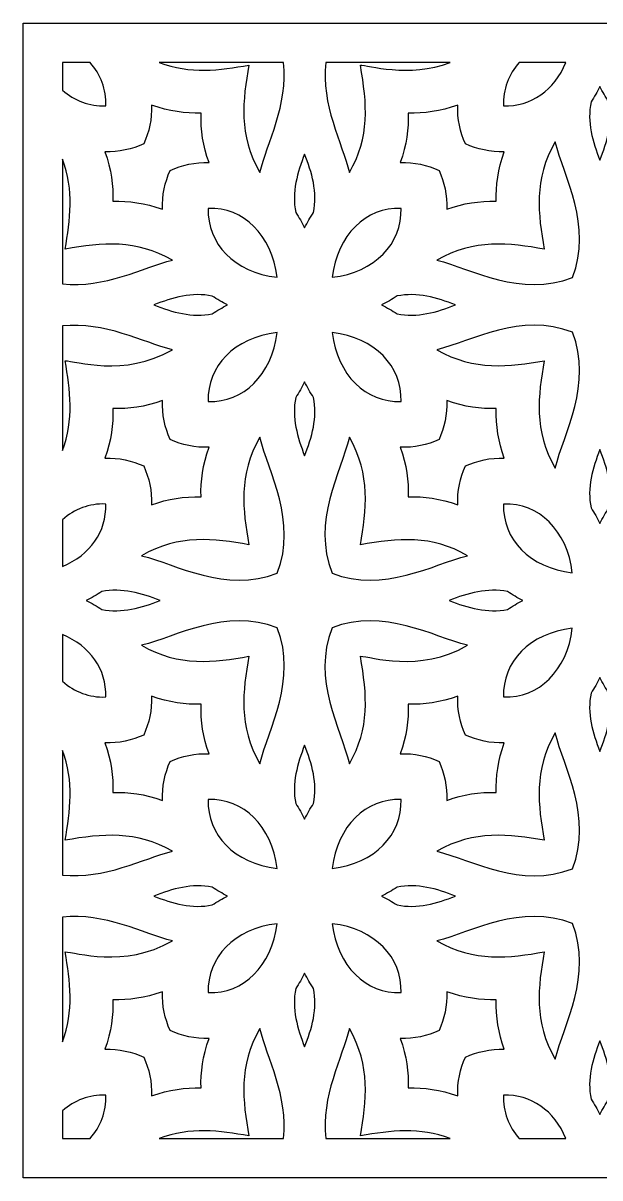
# Model space of a CAD drawing. Header units: millimetres. Extents: x -515 to 516, y -324 to 324.
# Drawn here: x -149.8 to 0.1, y 23.8 to 323.8 of the extents above; entities that cross this region are included whole.
import ezdxf

# ---------------------------------------------------------------- set-up
doc = ezdxf.new("R2010")
doc.units = ezdxf.units.MM
doc.header["$MEASUREMENT"] = 0
doc.layers.add('layer 1', color=7, linetype='Continuous')

msp = doc.modelspace()

# ---------------------------------------------------------------- linework, layer by layer
at = {"layer": 'layer 1'}
for points, knots in [([(-149.8496, 23.8492), (-145.7256, 23.8492), (146.9386, 23.8492), (150.1487, 23.8492), (150.1487, 23.8492), (150.1487, 30.9493), (150.1487, 319.8818), (150.1487, 323.8434), (150.1487, 323.8434), (146.0177, 323.8434), (-146.6464, 323.8434), (-149.8496, 323.8434), (-149.8496, 323.8434), (-149.8496, 319.9837), (-149.8496, 27.673), (-149.8496, 23.8492)], [0, 0, 0, 0, 0.2, 0.2, 0.2, 0.2, 0.4, 0.4, 0.4, 0.4, 0.6, 0.6, 0.6, 0.6, 1, 1, 1, 1]), ([(-139.6124, 313.6062), (-139.6124, 313.6062), (-132.4399, 313.6062), (-132.4399, 313.6062), (-132.4399, 313.6062), (-129.6775, 310.5295), (-128.1824, 306.6284), (-128.3546, 302.3491), (-128.3546, 302.3491), (-132.6234, 302.1804), (-136.5323, 303.6698), (-139.6124, 306.4344), (-139.6124, 306.4344), (-139.6124, 306.4344), (-139.6124, 313.6062), (-139.6124, 313.6062)], [0, 0, 0, 0, 0.2, 0.2, 0.2, 0.2, 0.4, 0.4, 0.4, 0.4, 0.6, 0.6, 0.6, 0.6, 1, 1, 1, 1]), ([(-82.106, 313.6062), (-80.871, 302.6921), (-86.3818, 292.6131), (-88.2761, 285.0216), (-88.2761, 285.0216), (-93.8853, 294.7731), (-92.7248, 303.9412), (-91.1264, 312.9251), (-91.1264, 312.9251), (-98.701, 311.579), (-106.4013, 310.5401), (-114.4771, 313.6062), (-114.4771, 313.6062), (-111.2381, 313.6062), (-85.3127, 313.6062), (-82.106, 313.6062)], [0, 0, 0, 0, 0.2, 0.2, 0.2, 0.2, 0.4, 0.4, 0.4, 0.4, 0.6, 0.6, 0.6, 0.6, 1, 1, 1, 1]), ([(-71.1631, 313.6062), (-67.9564, 313.6062), (-42.0338, 313.6062), (-38.7955, 313.6062), (-38.7955, 313.6062), (-49.4671, 309.5525), (-60.4528, 312.9251), (-62.1497, 312.9251), (-62.1497, 312.9251), (-60.3397, 302.7771), (-59.6867, 294.2403), (-64.9922, 285.0216), (-64.9922, 285.0216), (-66.8943, 292.6131), (-72.3974, 302.6921), (-71.1631, 313.6062)], [0, 0, 0, 0, 0.2, 0.2, 0.2, 0.2, 0.4, 0.4, 0.4, 0.4, 0.6, 0.6, 0.6, 0.6, 1, 1, 1, 1]), ([(-20.8319, 313.6062), (-20.8319, 313.6062), (-8.711, 313.6062), (-8.711, 313.6062), (-8.711, 313.6062), (-11.6597, 306.4189), (-17.7736, 302.0679), (-24.9137, 302.3491), (-24.9137, 302.3491), (-25.0866, 306.6185), (-23.5979, 310.5246), (-20.8319, 313.6062)], [0, 0, 0, 0, 0.25, 0.25, 0.25, 0.25, 0.5, 0.5, 0.5, 0.5, 1, 1, 1, 1]), ([(-2.1697, 303.3781), (-1.3128, 304.6581), (-0.5403, 305.9993), (0.1513, 307.3967), (0.1513, 307.3967), (0.8388, 306.0042), (1.6155, 304.6581), (2.4688, 303.3781), (2.4688, 303.3781), (3.5344, 298.2132), (2.0281, 292.961), (0.1513, 288.2107), (0.1513, 288.2107), (-1.7325, 292.961), (-3.2353, 298.2132), (-2.1697, 303.3781)], [0, 0, 0, 0, 0.2, 0.2, 0.2, 0.2, 0.4, 0.4, 0.4, 0.4, 0.6, 0.6, 0.6, 0.6, 1, 1, 1, 1]), ([(-118.4668, 292.4648), (-117.0729, 295.5105), (-116.3215, 298.9245), (-116.4347, 302.5543), (-116.4347, 302.5543), (-111.863, 300.8856), (-107.6258, 300.3837), (-103.5799, 300.4709), (-103.5799, 300.4709), (-103.6607, 295.9793), (-103.0611, 291.894), (-101.4908, 287.6168), (-101.4908, 287.6168), (-105.1249, 287.73), (-108.5396, 286.9722), (-111.5874, 285.5798), (-111.5874, 285.5798), (-112.9778, 282.5341), (-113.7327, 279.1249), (-113.6195, 275.4853), (-113.6195, 275.4853), (-118.1877, 277.1589), (-122.4284, 277.6608), (-126.4786, 277.5736), (-126.4786, 277.5736), (-126.3865, 281.6175), (-126.8877, 285.8616), (-128.5592, 290.4277), (-128.5592, 290.4277), (-124.9258, 290.3146), (-121.5111, 291.0674), (-118.4668, 292.4648)], [0, 0, 0, 0, 0.11111111, 0.11111111, 0.11111111, 0.11111111, 0.22222222, 0.22222222, 0.22222222, 0.22222222, 0.33333333, 0.33333333, 0.33333333, 0.33333333, 0.44444444, 0.44444444, 0.44444444, 0.44444444, 0.55555556, 0.55555556, 0.55555556, 0.55555556, 0.66666667, 0.66666667, 0.66666667, 0.66666667, 0.77777778, 0.77777778, 0.77777778, 0.77777778, 1, 1, 1, 1]), ([(-34.8023, 292.4648), (-31.7573, 291.0674), (-28.3425, 290.3146), (-24.7092, 290.4277), (-24.7092, 290.4277), (-26.3814, 285.8616), (-26.8819, 281.6224), (-26.7975, 277.5736), (-26.7975, 277.5736), (-31.235, 277.653), (-35.3273, 277.071), (-39.6488, 275.4853), (-39.6488, 275.4853), (-39.5364, 279.1249), (-40.2913, 282.5341), (-41.6809, 285.5798), (-41.6809, 285.5798), (-44.7288, 286.9722), (-48.1442, 287.73), (-51.7775, 287.6168), (-51.7775, 287.6168), (-50.1018, 292.1829), (-49.6013, 296.4271), (-49.6927, 300.4709), (-49.6927, 300.4709), (-45.6425, 300.3837), (-41.4061, 300.8856), (-36.8337, 302.5543), (-36.8337, 302.5543), (-36.9468, 298.9196), (-36.1954, 295.5105), (-34.8023, 292.4648)], [0, 0, 0, 0, 0.11111111, 0.11111111, 0.11111111, 0.11111111, 0.22222222, 0.22222222, 0.22222222, 0.22222222, 0.33333333, 0.33333333, 0.33333333, 0.33333333, 0.44444444, 0.44444444, 0.44444444, 0.44444444, 0.55555556, 0.55555556, 0.55555556, 0.55555556, 0.66666667, 0.66666667, 0.66666667, 0.66666667, 0.77777778, 0.77777778, 0.77777778, 0.77777778, 1, 1, 1, 1]), ([(-6.9713, 257.748), (-20.3982, 252.4882), (-33.13, 259.9945), (-42.2454, 262.2734), (-42.2454, 262.2734), (-32.4946, 267.884), (-23.3266, 266.7165), (-14.3406, 265.1195), (-14.3406, 265.1195), (-15.939, 274.1034), (-17.0995, 283.2714), (-11.4903, 293.0229), (-11.4903, 293.0229), (-9.2114, 283.9005), (-1.7149, 271.1799), (-6.9713, 257.748)], [0, 0, 0, 0, 0.2, 0.2, 0.2, 0.2, 0.4, 0.4, 0.4, 0.4, 0.6, 0.6, 0.6, 0.6, 1, 1, 1, 1]), ([(-139.6124, 288.4722), (-136.5393, 280.3993), (-137.5803, 272.6954), (-138.9313, 265.1195), (-138.9313, 265.1195), (-129.177, 266.8571), (-120.4174, 267.6759), (-111.0265, 262.2734), (-111.0265, 262.2734), (-118.6144, 260.3741), (-128.6976, 254.871), (-139.6124, 256.0997), (-139.6124, 256.0997), (-139.6124, 256.0997), (-139.6124, 288.4722), (-139.6124, 288.4722)], [0, 0, 0, 0, 0.2, 0.2, 0.2, 0.2, 0.4, 0.4, 0.4, 0.4, 0.6, 0.6, 0.6, 0.6, 1, 1, 1, 1]), ([(-76.6345, 289.8338), (-74.7542, 285.0835), (-73.2514, 279.8314), (-74.3163, 274.6664), (-74.3163, 274.6664), (-75.1704, 273.3864), (-75.9429, 272.0403), (-76.6345, 270.6478), (-76.6345, 270.6478), (-77.3255, 272.0403), (-78.098, 273.3864), (-78.952, 274.6664), (-78.952, 274.6664), (-80.0176, 279.8314), (-78.5113, 285.0835), (-76.6345, 289.8338)], [0, 0, 0, 0, 0.2, 0.2, 0.2, 0.2, 0.4, 0.4, 0.4, 0.4, 0.6, 0.6, 0.6, 0.6, 1, 1, 1, 1]), ([(-101.6961, 275.6954), (-92.58, 276.0588), (-85.1151, 268.8512), (-83.8169, 257.8099), (-83.8169, 257.8099), (-94.8483, 259.1096), (-102.0658, 266.5682), (-101.6961, 275.6954)], [0, 0, 0, 0, 0.33333333, 0.33333333, 0.33333333, 0.33333333, 1, 1, 1, 1]), ([(-69.4515, 257.8099), (-68.1532, 268.8407), (-60.7031, 276.0588), (-51.573, 275.6954), (-51.573, 275.6954), (-51.2026, 266.5576), (-58.4376, 259.1096), (-69.4515, 257.8099)], [0, 0, 0, 0, 0.33333333, 0.33333333, 0.33333333, 0.33333333, 1, 1, 1, 1]), ([(-100.6691, 252.9465), (-99.3884, 252.0917), (-98.048, 251.3185), (-96.6548, 250.6276), (-96.6548, 250.6276), (-98.048, 249.9415), (-99.3884, 249.169), (-100.6691, 248.3143), (-100.6691, 248.3143), (-105.8369, 247.2438), (-111.0834, 248.7494), (-115.8386, 250.6276), (-115.8386, 250.6276), (-111.0834, 252.5114), (-105.8369, 254.0163), (-100.6691, 252.9465)], [0, 0, 0, 0, 0.2, 0.2, 0.2, 0.2, 0.4, 0.4, 0.4, 0.4, 0.6, 0.6, 0.6, 0.6, 1, 1, 1, 1]), ([(-37.4333, 250.6276), (-42.1821, 248.7494), (-47.4314, 247.2438), (-52.5999, 248.3143), (-52.5999, 248.3143), (-53.8806, 249.169), (-55.2211, 249.9415), (-56.6178, 250.6276), (-56.6178, 250.6276), (-55.2211, 251.3185), (-53.8806, 252.0917), (-52.5999, 252.9514), (-52.5999, 252.9514), (-47.4314, 254.0163), (-42.1821, 252.5114), (-37.4333, 250.6276)], [0, 0, 0, 0, 0.2, 0.2, 0.2, 0.2, 0.4, 0.4, 0.4, 0.4, 0.6, 0.6, 0.6, 0.6, 1, 1, 1, 1]), ([(-139.6124, 245.161), (-128.6976, 246.389), (-118.6144, 240.8866), (-111.0265, 238.9874), (-111.0265, 238.9874), (-123.6416, 231.7256), (-136.2961, 236.1413), (-138.9313, 236.1413), (-138.9313, 236.1413), (-137.5768, 228.54), (-136.5428, 220.8636), (-139.6124, 212.7885), (-139.6124, 212.7885), (-139.6124, 212.7885), (-139.6124, 245.161), (-139.6124, 245.161)], [0, 0, 0, 0, 0.2, 0.2, 0.2, 0.2, 0.4, 0.4, 0.4, 0.4, 0.6, 0.6, 0.6, 0.6, 1, 1, 1, 1]), ([(-11.4903, 208.2379), (-17.0995, 217.9894), (-15.939, 227.1574), (-14.3406, 236.1413), (-14.3406, 236.1413), (-23.3294, 234.5443), (-32.4946, 233.3768), (-42.2454, 238.9874), (-42.2454, 238.9874), (-33.123, 241.2704), (-20.4088, 248.7698), (-6.9713, 243.5127), (-6.9713, 243.5127), (-1.7149, 230.0808), (-9.2114, 217.3603), (-11.4903, 208.2379)], [0, 0, 0, 0, 0.2, 0.2, 0.2, 0.2, 0.4, 0.4, 0.4, 0.4, 0.6, 0.6, 0.6, 0.6, 1, 1, 1, 1]), ([(-83.8169, 243.4509), (-85.1151, 232.4194), (-92.5695, 225.2019), (-101.6961, 225.5653), (-101.6961, 225.5653), (-102.0658, 234.6821), (-94.8589, 242.1505), (-83.8169, 243.4509)], [0, 0, 0, 0, 0.33333333, 0.33333333, 0.33333333, 0.33333333, 1, 1, 1, 1]), ([(-51.573, 225.5653), (-60.689, 225.2019), (-68.1532, 232.4096), (-69.4585, 243.4509), (-69.4585, 243.4509), (-58.4453, 242.1505), (-51.2026, 234.713), (-51.573, 225.5653)], [0, 0, 0, 0, 0.33333333, 0.33333333, 0.33333333, 0.33333333, 1, 1, 1, 1]), ([(-78.952, 226.5944), (-78.098, 227.8744), (-77.3255, 229.2155), (-76.6345, 230.6129), (-76.6345, 230.6129), (-75.9429, 229.2205), (-75.1704, 227.8744), (-74.3163, 226.5944), (-74.3163, 226.5944), (-73.2514, 221.4294), (-74.7542, 216.1773), (-76.6345, 211.427), (-76.6345, 211.427), (-78.5183, 216.1773), (-80.0176, 221.4294), (-78.952, 226.5944)], [0, 0, 0, 0, 0.2, 0.2, 0.2, 0.2, 0.4, 0.4, 0.4, 0.4, 0.6, 0.6, 0.6, 0.6, 1, 1, 1, 1]), ([(-126.4786, 223.6864), (-122.4284, 223.6), (-118.1877, 224.1019), (-113.6195, 225.7699), (-113.6195, 225.7699), (-113.7327, 222.1358), (-112.9778, 218.7267), (-111.5874, 215.681), (-111.5874, 215.681), (-108.5396, 214.2836), (-105.1249, 213.5308), (-101.4908, 213.6433), (-101.4908, 213.6433), (-103.1666, 209.0772), (-103.6677, 204.8386), (-103.5799, 200.7899), (-103.5799, 200.7899), (-108.0173, 200.8693), (-112.1097, 200.2873), (-116.4347, 198.7015), (-116.4347, 198.7015), (-116.3215, 202.3405), (-117.0729, 205.7552), (-118.4668, 208.796), (-118.4668, 208.796), (-121.5111, 210.1885), (-124.9258, 210.9455), (-128.5592, 210.833), (-128.5592, 210.833), (-126.8877, 215.3991), (-126.3865, 219.6426), (-126.4786, 223.6864)], [0, 0, 0, 0, 0.11111111, 0.11111111, 0.11111111, 0.11111111, 0.22222222, 0.22222222, 0.22222222, 0.22222222, 0.33333333, 0.33333333, 0.33333333, 0.33333333, 0.44444444, 0.44444444, 0.44444444, 0.44444444, 0.55555556, 0.55555556, 0.55555556, 0.55555556, 0.66666667, 0.66666667, 0.66666667, 0.66666667, 0.77777778, 0.77777778, 0.77777778, 0.77777778, 1, 1, 1, 1]), ([(-36.8337, 198.7015), (-41.4061, 200.3752), (-45.6425, 200.877), (-49.6927, 200.7899), (-49.6927, 200.7899), (-49.6013, 204.8337), (-50.1018, 209.0772), (-51.7775, 213.6433), (-51.7775, 213.6433), (-48.1442, 213.5308), (-44.7288, 214.2836), (-41.6809, 215.681), (-41.6809, 215.681), (-40.2913, 218.7267), (-39.5364, 222.1408), (-39.6488, 225.7699), (-39.6488, 225.7699), (-35.0771, 224.1019), (-30.84, 223.6), (-26.7975, 223.6864), (-26.7975, 223.6864), (-26.8748, 219.1956), (-26.2788, 215.1095), (-24.7092, 210.833), (-24.7092, 210.833), (-28.3425, 210.9455), (-31.7573, 210.1885), (-34.8023, 208.796), (-34.8023, 208.796), (-36.1954, 205.7503), (-36.9468, 202.3405), (-36.8337, 198.7015)], [0, 0, 0, 0, 0.11111111, 0.11111111, 0.11111111, 0.11111111, 0.22222222, 0.22222222, 0.22222222, 0.22222222, 0.33333333, 0.33333333, 0.33333333, 0.33333333, 0.44444444, 0.44444444, 0.44444444, 0.44444444, 0.55555556, 0.55555556, 0.55555556, 0.55555556, 0.66666667, 0.66666667, 0.66666667, 0.66666667, 0.77777778, 0.77777778, 0.77777778, 0.77777778, 1, 1, 1, 1]), ([(-83.7536, 180.9643), (-97.1869, 175.7072), (-109.9082, 183.2066), (-119.0277, 185.4896), (-119.0277, 185.4896), (-109.277, 191.0996), (-100.1082, 189.9327), (-91.1264, 188.3357), (-91.1264, 188.3357), (-92.7248, 197.3196), (-93.8853, 206.4877), (-88.2761, 216.2391), (-88.2761, 216.2391), (-85.9973, 207.1168), (-78.4972, 194.3962), (-83.7536, 180.9643)], [0, 0, 0, 0, 0.2, 0.2, 0.2, 0.2, 0.4, 0.4, 0.4, 0.4, 0.6, 0.6, 0.6, 0.6, 1, 1, 1, 1]), ([(-64.9922, 216.2391), (-59.3837, 206.4877), (-60.5442, 197.3196), (-62.1497, 188.3357), (-62.1497, 188.3357), (-52.3947, 190.0733), (-43.6357, 190.8922), (-34.2449, 185.4896), (-34.2449, 185.4896), (-43.3602, 183.2066), (-56.0814, 175.7072), (-69.519, 180.9643), (-69.519, 180.9643), (-74.7718, 194.3962), (-67.2718, 207.1168), (-64.9922, 216.2391)], [0, 0, 0, 0, 0.2, 0.2, 0.2, 0.2, 0.4, 0.4, 0.4, 0.4, 0.6, 0.6, 0.6, 0.6, 1, 1, 1, 1]), ([(2.4688, 197.8826), (1.6155, 196.6026), (0.8388, 195.2566), (0.1513, 193.8641), (0.1513, 193.8641), (-0.5403, 195.2566), (-1.3128, 196.6026), (-2.1697, 197.8826), (-2.1697, 197.8826), (-3.2353, 203.0476), (-1.729, 208.2991), (0.1513, 213.05), (0.1513, 213.05), (2.0281, 208.2991), (3.5344, 203.0476), (2.4688, 197.8826)], [0, 0, 0, 0, 0.2, 0.2, 0.2, 0.2, 0.4, 0.4, 0.4, 0.4, 0.6, 0.6, 0.6, 0.6, 1, 1, 1, 1]), ([(-139.6124, 194.8264), (-136.5323, 197.5909), (-132.6304, 199.0804), (-128.3546, 198.911), (-128.3546, 198.911), (-128.0692, 191.7652), (-132.4259, 185.6527), (-139.6124, 182.7047), (-139.6124, 182.7047), (-139.6124, 182.7047), (-139.6124, 194.8264), (-139.6124, 194.8264)], [0, 0, 0, 0, 0.25, 0.25, 0.25, 0.25, 0.5, 0.5, 0.5, 0.5, 1, 1, 1, 1]), ([(-7.0317, 181.0255), (-18.0625, 182.3258), (-25.2806, 189.7837), (-24.9137, 198.911), (-24.9137, 198.911), (-15.7942, 199.2751), (-8.3328, 192.0675), (-7.0317, 181.0255)], [0, 0, 0, 0, 0.33333333, 0.33333333, 0.33333333, 0.33333333, 1, 1, 1, 1]), ([(-114.2156, 173.8438), (-118.9673, 171.9649), (-124.2131, 170.46), (-129.3851, 171.5305), (-129.3851, 171.5305), (-130.6658, 172.3853), (-132.0062, 173.1578), (-133.4029, 173.8438), (-133.4029, 173.8438), (-132.0062, 174.5348), (-130.6658, 175.308), (-129.3851, 176.1676), (-129.3851, 176.1676), (-124.2131, 177.2326), (-118.9673, 175.7276), (-114.2156, 173.8438)], [0, 0, 0, 0, 0.2, 0.2, 0.2, 0.2, 0.4, 0.4, 0.4, 0.4, 0.6, 0.6, 0.6, 0.6, 1, 1, 1, 1]), ([(-23.8833, 176.1627), (-22.6033, 175.308), (-21.2621, 174.5348), (-19.8689, 173.8438), (-19.8689, 173.8438), (-21.2621, 173.1578), (-22.6033, 172.3853), (-23.8833, 171.5305), (-23.8833, 171.5305), (-29.0553, 170.46), (-34.3011, 171.9649), (-39.0563, 173.8438), (-39.0563, 173.8438), (-34.3011, 175.7276), (-29.0553, 177.2326), (-23.8833, 176.1627)], [0, 0, 0, 0, 0.2, 0.2, 0.2, 0.2, 0.4, 0.4, 0.4, 0.4, 0.6, 0.6, 0.6, 0.6, 1, 1, 1, 1]), ([(-88.2761, 131.4541), (-93.8853, 141.2056), (-92.7248, 150.3737), (-91.1264, 159.3576), (-91.1264, 159.3576), (-100.1152, 157.7605), (-109.277, 156.593), (-119.0277, 162.2036), (-119.0277, 162.2036), (-109.9082, 164.4867), (-97.1911, 171.986), (-83.7536, 166.7283), (-83.7536, 166.7283), (-78.4972, 153.2964), (-85.9973, 140.5758), (-88.2761, 131.4541)], [0, 0, 0, 0, 0.2, 0.2, 0.2, 0.2, 0.4, 0.4, 0.4, 0.4, 0.6, 0.6, 0.6, 0.6, 1, 1, 1, 1]), ([(-69.519, 166.7283), (-56.0814, 171.986), (-43.3602, 164.4867), (-34.2449, 162.2036), (-34.2449, 162.2036), (-46.86, 154.9419), (-59.5102, 159.3576), (-62.1497, 159.3576), (-62.1497, 159.3576), (-60.3397, 149.2096), (-59.6867, 140.6728), (-64.9922, 131.4541), (-64.9922, 131.4541), (-67.2753, 140.5758), (-74.7718, 153.2964), (-69.519, 166.7283)], [0, 0, 0, 0, 0.2, 0.2, 0.2, 0.2, 0.4, 0.4, 0.4, 0.4, 0.6, 0.6, 0.6, 0.6, 1, 1, 1, 1]), ([(-7.0317, 166.6671), (-8.3328, 155.6364), (-15.7871, 148.4182), (-24.9137, 148.7816), (-24.9137, 148.7816), (-25.2806, 157.8983), (-18.073, 165.3667), (-7.0317, 166.6671)], [0, 0, 0, 0, 0.33333333, 0.33333333, 0.33333333, 0.33333333, 1, 1, 1, 1]), ([(-139.6124, 164.9879), (-132.4294, 162.0399), (-128.0692, 155.9323), (-128.3546, 148.7816), (-128.3546, 148.7816), (-132.6234, 148.6129), (-136.5323, 150.1023), (-139.6124, 152.8669), (-139.6124, 152.8669), (-139.6124, 152.8669), (-139.6124, 164.9879), (-139.6124, 164.9879)], [0, 0, 0, 0, 0.25, 0.25, 0.25, 0.25, 0.5, 0.5, 0.5, 0.5, 1, 1, 1, 1]), ([(-2.1697, 149.8106), (-1.3128, 151.0906), (-0.5403, 152.4311), (0.1513, 153.8292), (0.1513, 153.8292), (0.8388, 152.4367), (1.6155, 151.0906), (2.4688, 149.8106), (2.4688, 149.8106), (3.5344, 144.6457), (2.0281, 139.3935), (0.1513, 134.6433), (0.1513, 134.6433), (-1.7325, 139.3935), (-3.2353, 144.6457), (-2.1697, 149.8106)], [0, 0, 0, 0, 0.2, 0.2, 0.2, 0.2, 0.4, 0.4, 0.4, 0.4, 0.6, 0.6, 0.6, 0.6, 1, 1, 1, 1]), ([(-113.6195, 121.9178), (-118.1877, 123.5914), (-122.4284, 124.0933), (-126.4786, 124.0061), (-126.4786, 124.0061), (-126.3865, 128.05), (-126.8877, 132.2934), (-128.5592, 136.8595), (-128.5592, 136.8595), (-124.9258, 136.7471), (-121.5111, 137.4999), (-118.4668, 138.8966), (-118.4668, 138.8966), (-117.0729, 141.943), (-116.3215, 145.357), (-116.4347, 148.9861), (-116.4347, 148.9861), (-111.863, 147.3174), (-107.6258, 146.8162), (-103.5799, 146.9027), (-103.5799, 146.9027), (-103.6607, 142.4118), (-103.0611, 138.3265), (-101.4908, 134.0493), (-101.4908, 134.0493), (-105.1249, 134.1625), (-108.5396, 133.4047), (-111.5874, 132.0123), (-111.5874, 132.0123), (-112.9778, 128.9666), (-113.7327, 125.5567), (-113.6195, 121.9178)], [0, 0, 0, 0, 0.11111111, 0.11111111, 0.11111111, 0.11111111, 0.22222222, 0.22222222, 0.22222222, 0.22222222, 0.33333333, 0.33333333, 0.33333333, 0.33333333, 0.44444444, 0.44444444, 0.44444444, 0.44444444, 0.55555556, 0.55555556, 0.55555556, 0.55555556, 0.66666667, 0.66666667, 0.66666667, 0.66666667, 0.77777778, 0.77777778, 0.77777778, 0.77777778, 1, 1, 1, 1]), ([(-49.6927, 146.9027), (-45.6425, 146.8162), (-41.4061, 147.3174), (-36.8337, 148.9861), (-36.8337, 148.9861), (-36.9468, 145.3521), (-36.1954, 141.943), (-34.8023, 138.8966), (-34.8023, 138.8966), (-31.7573, 137.4999), (-28.3425, 136.7471), (-24.7092, 136.8595), (-24.7092, 136.8595), (-26.3814, 132.2934), (-26.8819, 128.0549), (-26.7975, 124.0061), (-26.7975, 124.0061), (-31.235, 124.0855), (-35.3273, 123.5028), (-39.6488, 121.9178), (-39.6488, 121.9178), (-39.5364, 125.5567), (-40.2913, 128.9715), (-41.6809, 132.0123), (-41.6809, 132.0123), (-44.7288, 133.4047), (-48.1442, 134.1625), (-51.7775, 134.0493), (-51.7775, 134.0493), (-50.1018, 138.6154), (-49.6013, 142.8589), (-49.6927, 146.9027)], [0, 0, 0, 0, 0.11111111, 0.11111111, 0.11111111, 0.11111111, 0.22222222, 0.22222222, 0.22222222, 0.22222222, 0.33333333, 0.33333333, 0.33333333, 0.33333333, 0.44444444, 0.44444444, 0.44444444, 0.44444444, 0.55555556, 0.55555556, 0.55555556, 0.55555556, 0.66666667, 0.66666667, 0.66666667, 0.66666667, 0.77777778, 0.77777778, 0.77777778, 0.77777778, 1, 1, 1, 1]), ([(-6.9713, 104.1805), (-20.4018, 98.9235), (-33.123, 106.4221), (-42.2454, 108.7059), (-42.2454, 108.7059), (-32.4946, 114.3158), (-23.3266, 113.149), (-14.3406, 111.552), (-14.3406, 111.552), (-15.939, 120.5351), (-17.0995, 129.7032), (-11.4903, 139.4554), (-11.4903, 139.4554), (-9.2114, 130.333), (-1.7149, 117.6125), (-6.9713, 104.1805)], [0, 0, 0, 0, 0.2, 0.2, 0.2, 0.2, 0.4, 0.4, 0.4, 0.4, 0.6, 0.6, 0.6, 0.6, 1, 1, 1, 1]), ([(-74.3163, 121.0982), (-75.1704, 119.8189), (-75.9429, 118.4728), (-76.6345, 117.0803), (-76.6345, 117.0803), (-77.3255, 118.4728), (-78.098, 119.8189), (-78.952, 121.0982), (-78.952, 121.0982), (-80.0176, 126.2632), (-78.5113, 131.5153), (-76.6345, 136.2663), (-76.6345, 136.2663), (-74.7542, 131.5153), (-73.2514, 126.2632), (-74.3163, 121.0982)], [0, 0, 0, 0, 0.2, 0.2, 0.2, 0.2, 0.4, 0.4, 0.4, 0.4, 0.6, 0.6, 0.6, 0.6, 1, 1, 1, 1]), ([(-139.6124, 134.904), (-136.5393, 126.8318), (-137.5803, 119.1279), (-138.9313, 111.552), (-138.9313, 111.552), (-129.177, 113.2896), (-120.4174, 114.1077), (-111.0265, 108.7059), (-111.0265, 108.7059), (-118.6144, 106.8066), (-128.6976, 101.3035), (-139.6124, 102.5322), (-139.6124, 102.5322), (-139.6124, 102.5322), (-139.6124, 134.904), (-139.6124, 134.904)], [0, 0, 0, 0, 0.2, 0.2, 0.2, 0.2, 0.4, 0.4, 0.4, 0.4, 0.6, 0.6, 0.6, 0.6, 1, 1, 1, 1]), ([(-83.8169, 104.2417), (-94.8483, 105.5421), (-102.0658, 113.0007), (-101.6961, 122.1272), (-101.6961, 122.1272), (-92.58, 122.4906), (-85.1151, 115.2837), (-83.8169, 104.2417)], [0, 0, 0, 0, 0.33333333, 0.33333333, 0.33333333, 0.33333333, 1, 1, 1, 1]), ([(-51.573, 122.1272), (-51.2026, 112.9901), (-58.4376, 105.5421), (-69.4515, 104.2417), (-69.4515, 104.2417), (-68.1532, 115.2732), (-60.7031, 122.4906), (-51.573, 122.1272)], [0, 0, 0, 0, 0.33333333, 0.33333333, 0.33333333, 0.33333333, 1, 1, 1, 1]), ([(-100.6691, 99.379), (-99.3884, 98.5242), (-98.048, 97.751), (-96.6548, 97.0601), (-96.6548, 97.0601), (-98.048, 96.374), (-99.3884, 95.6008), (-100.6691, 94.7461), (-100.6691, 94.7461), (-105.8369, 93.6763), (-111.0834, 95.1812), (-115.8386, 97.0601), (-115.8386, 97.0601), (-111.0834, 98.9439), (-105.8369, 100.4488), (-100.6691, 99.379)], [0, 0, 0, 0, 0.2, 0.2, 0.2, 0.2, 0.4, 0.4, 0.4, 0.4, 0.6, 0.6, 0.6, 0.6, 1, 1, 1, 1]), ([(-37.4333, 97.0601), (-42.1821, 95.1812), (-47.4314, 93.6763), (-52.5999, 94.7461), (-52.5999, 94.7461), (-53.8806, 95.6008), (-55.2211, 96.374), (-56.6178, 97.0601), (-56.6178, 97.0601), (-55.2211, 97.751), (-53.8806, 98.5242), (-52.5999, 99.3839), (-52.5999, 99.3839), (-47.4314, 100.4488), (-42.1821, 98.9439), (-37.4333, 97.0601)], [0, 0, 0, 0, 0.2, 0.2, 0.2, 0.2, 0.4, 0.4, 0.4, 0.4, 0.6, 0.6, 0.6, 0.6, 1, 1, 1, 1]), ([(-11.4903, 54.6704), (-17.0995, 64.4219), (-15.939, 73.5899), (-14.3406, 82.5738), (-14.3406, 82.5738), (-23.3294, 80.9761), (-32.4946, 79.8093), (-42.2454, 85.4192), (-42.2454, 85.4192), (-33.123, 87.7022), (-20.4088, 95.2023), (-6.9713, 89.9452), (-6.9713, 89.9452), (-1.7149, 76.5126), (-9.2114, 63.7921), (-11.4903, 54.6704)], [0, 0, 0, 0, 0.2, 0.2, 0.2, 0.2, 0.4, 0.4, 0.4, 0.4, 0.6, 0.6, 0.6, 0.6, 1, 1, 1, 1]), ([(-139.6124, 91.5928), (-128.6976, 92.8215), (-118.6144, 87.3184), (-111.0265, 85.4192), (-111.0265, 85.4192), (-123.6416, 78.1581), (-136.2961, 82.5738), (-138.9313, 82.5738), (-138.9313, 82.5738), (-137.5768, 74.9725), (-136.5428, 67.2961), (-139.6124, 59.221), (-139.6124, 59.221), (-139.6124, 59.221), (-139.6124, 91.5928), (-139.6124, 91.5928)], [0, 0, 0, 0, 0.2, 0.2, 0.2, 0.2, 0.4, 0.4, 0.4, 0.4, 0.6, 0.6, 0.6, 0.6, 1, 1, 1, 1]), ([(-83.8169, 89.8834), (-85.1151, 78.8519), (-92.5695, 71.6344), (-101.6961, 71.9978), (-101.6961, 71.9978), (-102.0658, 81.1146), (-94.8589, 88.583), (-83.8169, 89.8834)], [0, 0, 0, 0, 0.33333333, 0.33333333, 0.33333333, 0.33333333, 1, 1, 1, 1]), ([(-51.573, 71.9978), (-60.689, 71.6344), (-68.1532, 78.8421), (-69.4585, 89.8834), (-69.4585, 89.8834), (-58.4453, 88.583), (-51.2026, 81.1455), (-51.573, 71.9978)], [0, 0, 0, 0, 0.33333333, 0.33333333, 0.33333333, 0.33333333, 1, 1, 1, 1]), ([(-78.952, 73.0269), (-78.098, 74.3069), (-77.3255, 75.6473), (-76.6345, 77.0447), (-76.6345, 77.0447), (-75.9429, 75.653), (-75.1704, 74.3069), (-74.3163, 73.0269), (-74.3163, 73.0269), (-73.2514, 67.8619), (-74.7542, 62.6098), (-76.6345, 57.8595), (-76.6345, 57.8595), (-78.5183, 62.6098), (-80.0176, 67.8619), (-78.952, 73.0269)], [0, 0, 0, 0, 0.2, 0.2, 0.2, 0.2, 0.4, 0.4, 0.4, 0.4, 0.6, 0.6, 0.6, 0.6, 1, 1, 1, 1]), ([(-118.4668, 55.2278), (-121.5111, 56.6203), (-124.9258, 57.378), (-128.5592, 57.2655), (-128.5592, 57.2655), (-126.8877, 61.8316), (-126.3865, 66.0751), (-126.4786, 70.1189), (-126.4786, 70.1189), (-122.4284, 70.0318), (-118.1877, 70.5337), (-113.6195, 72.2024), (-113.6195, 72.2024), (-113.7327, 68.5683), (-112.9778, 65.1585), (-111.5874, 62.1135), (-111.5874, 62.1135), (-108.5396, 60.7154), (-105.1249, 59.9633), (-101.4908, 60.0758), (-101.4908, 60.0758), (-103.1666, 55.5097), (-103.6677, 51.2711), (-103.5799, 47.2224), (-103.5799, 47.2224), (-107.6258, 47.3095), (-111.863, 46.8077), (-116.4347, 45.134), (-116.4347, 45.134), (-116.3215, 48.773), (-117.0729, 52.1877), (-118.4668, 55.2278)], [0, 0, 0, 0, 0.11111111, 0.11111111, 0.11111111, 0.11111111, 0.22222222, 0.22222222, 0.22222222, 0.22222222, 0.33333333, 0.33333333, 0.33333333, 0.33333333, 0.44444444, 0.44444444, 0.44444444, 0.44444444, 0.55555556, 0.55555556, 0.55555556, 0.55555556, 0.66666667, 0.66666667, 0.66666667, 0.66666667, 0.77777778, 0.77777778, 0.77777778, 0.77777778, 1, 1, 1, 1]), ([(-34.8023, 55.2278), (-36.1954, 52.1828), (-36.9468, 48.773), (-36.8337, 45.134), (-36.8337, 45.134), (-41.4061, 46.8077), (-45.6425, 47.3095), (-49.6927, 47.2224), (-49.6927, 47.2224), (-49.6013, 51.2662), (-50.1018, 55.5097), (-51.7775, 60.0758), (-51.7775, 60.0758), (-48.1442, 59.9633), (-44.7288, 60.7154), (-41.6809, 62.1135), (-41.6809, 62.1135), (-40.2913, 65.1585), (-39.5364, 68.5733), (-39.6488, 72.2024), (-39.6488, 72.2024), (-35.0771, 70.5337), (-30.84, 70.0318), (-26.7975, 70.1189), (-26.7975, 70.1189), (-26.8748, 65.6274), (-26.2788, 61.5427), (-24.7092, 57.2655), (-24.7092, 57.2655), (-28.3425, 57.378), (-31.7573, 56.6203), (-34.8023, 55.2278)], [0, 0, 0, 0, 0.11111111, 0.11111111, 0.11111111, 0.11111111, 0.22222222, 0.22222222, 0.22222222, 0.22222222, 0.33333333, 0.33333333, 0.33333333, 0.33333333, 0.44444444, 0.44444444, 0.44444444, 0.44444444, 0.55555556, 0.55555556, 0.55555556, 0.55555556, 0.66666667, 0.66666667, 0.66666667, 0.66666667, 0.77777778, 0.77777778, 0.77777778, 0.77777778, 1, 1, 1, 1]), ([(-82.106, 34.0864), (-85.3127, 34.0864), (-111.2381, 34.0864), (-114.4771, 34.0864), (-114.4771, 34.0864), (-106.4056, 37.1532), (-98.701, 36.1143), (-91.1264, 34.7675), (-91.1264, 34.7675), (-92.7248, 43.7514), (-93.8853, 52.9195), (-88.2761, 62.6709), (-88.2761, 62.6709), (-86.3818, 55.0802), (-80.871, 44.9956), (-82.106, 34.0864)], [0, 0, 0, 0, 0.2, 0.2, 0.2, 0.2, 0.4, 0.4, 0.4, 0.4, 0.6, 0.6, 0.6, 0.6, 1, 1, 1, 1]), ([(-71.1631, 34.0864), (-72.3974, 44.9956), (-66.8943, 55.0802), (-64.9922, 62.6709), (-64.9922, 62.6709), (-59.3837, 52.9195), (-60.5442, 43.7514), (-62.1497, 34.7675), (-62.1497, 34.7675), (-54.1836, 36.1853), (-46.666, 37.0815), (-38.7955, 34.0864), (-38.7955, 34.0864), (-38.7955, 34.0864), (-71.1631, 34.0864), (-71.1631, 34.0864)], [0, 0, 0, 0, 0.2, 0.2, 0.2, 0.2, 0.4, 0.4, 0.4, 0.4, 0.6, 0.6, 0.6, 0.6, 1, 1, 1, 1]), ([(2.4688, 44.3144), (1.6155, 43.0351), (0.8388, 41.6891), (0.1513, 40.2966), (0.1513, 40.2966), (-0.5403, 41.6891), (-1.3128, 43.0351), (-2.1697, 44.3144), (-2.1697, 44.3144), (-3.2353, 49.4794), (-1.729, 54.7316), (0.1513, 59.4818), (0.1513, 59.4818), (2.0281, 54.7316), (3.5344, 49.4794), (2.4688, 44.3144)], [0, 0, 0, 0, 0.2, 0.2, 0.2, 0.2, 0.4, 0.4, 0.4, 0.4, 0.6, 0.6, 0.6, 0.6, 1, 1, 1, 1]), ([(-139.6124, 41.2589), (-136.5323, 44.0227), (-132.6304, 45.5129), (-128.3546, 45.3435), (-128.3546, 45.3435), (-128.1824, 41.0691), (-129.6775, 37.163), (-132.4399, 34.0864), (-132.4399, 34.0864), (-132.4399, 34.0864), (-139.6124, 34.0864), (-139.6124, 34.0864), (-139.6124, 34.0864), (-139.6124, 34.0864), (-139.6124, 41.2589), (-139.6124, 41.2589)], [0, 0, 0, 0, 0.2, 0.2, 0.2, 0.2, 0.4, 0.4, 0.4, 0.4, 0.6, 0.6, 0.6, 0.6, 1, 1, 1, 1]), ([(-20.8319, 34.0864), (-23.5979, 37.163), (-25.0866, 41.0691), (-24.9137, 45.3435), (-24.9137, 45.3435), (-17.7771, 45.6254), (-11.6597, 41.2793), (-8.711, 34.0864), (-8.711, 34.0864), (-8.711, 34.0864), (-20.8319, 34.0864), (-20.8319, 34.0864)], [0, 0, 0, 0, 0.25, 0.25, 0.25, 0.25, 0.5, 0.5, 0.5, 0.5, 1, 1, 1, 1])]:
    msp.add_open_spline(points, degree=3, knots=knots, dxfattribs=at)

doc.saveas('drawing.dxf')
